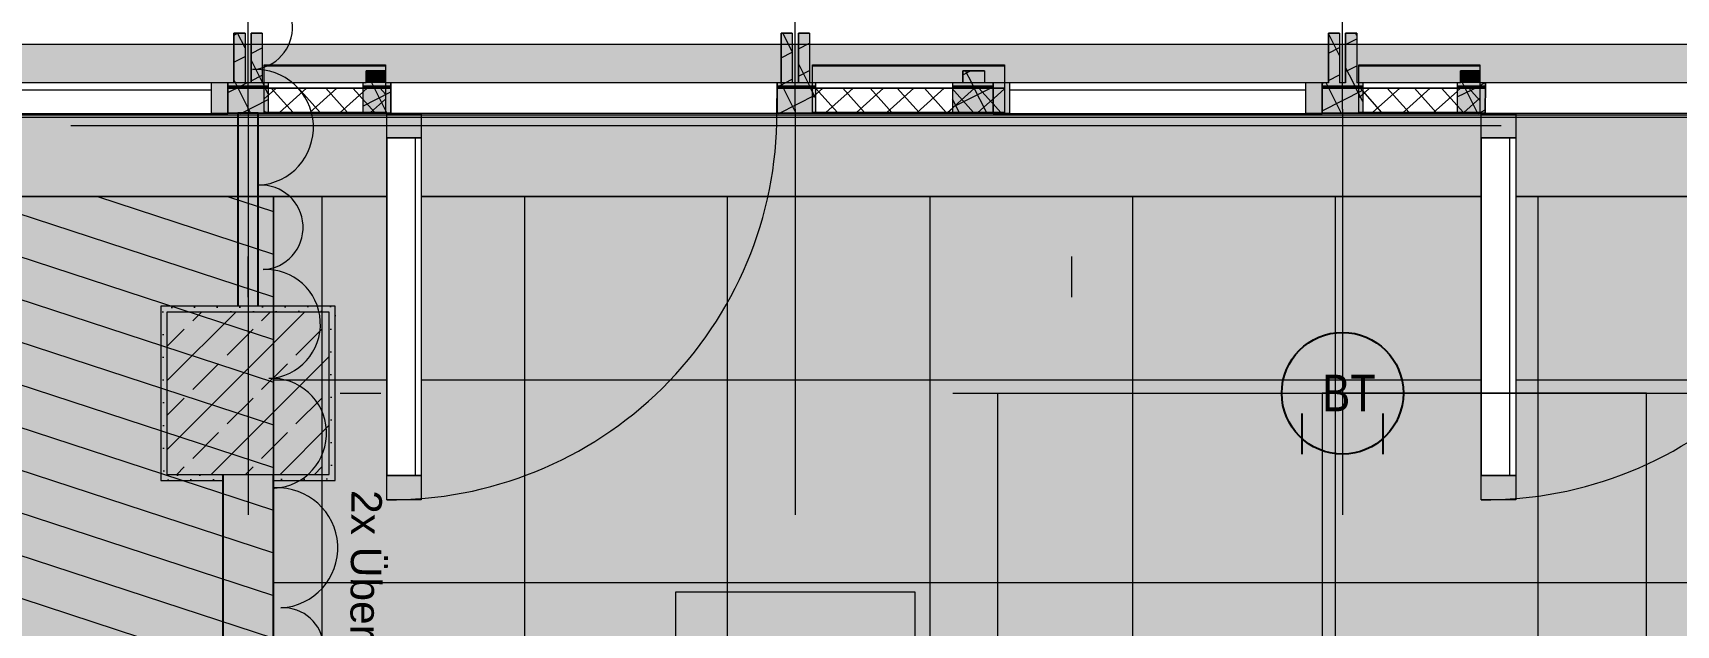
# Model space of a CAD drawing. Header units: metres. Extents: x -22.4 to 53.1, y 133.6 to 157.9.
# Drawn here: x -2.162 to 1.891, y 151.818 to 153.278 of the extents above; entities that cross this region are included whole.
import ezdxf

# ---------------------------------------------------------------- set-up
doc = ezdxf.new("R2010")
doc.units = ezdxf.units.M
doc.header["$MEASUREMENT"] = 0
for name, pattern in [('Achse', [0.0023, 0.0015, -0.0008]), ('Punktlinie', [0.0035, 0, -0.0035]), ('Strichlinie_ eng', [0.0023, 0.0015, -0.0008]), ('Strichpunktlinie', [0.006703, 0.003528, -0.001764, 0, -0.001411]), ('Wipeout_Contour', [1, 0, -1])]:
    doc.linetypes.add(name, pattern=pattern)
for name, color, linetype in [('00  Raster', 7, 'Continuous'), ('00  Raster Ausbau', 7, 'Continuous'), ('10  Fassade', 7, 'Continuous'), ('10  Fassade_Deckschraffur', 7, 'Continuous'), ('10  Fassade_Schnittschraffur', 7, 'Continuous'), ('10  Stützen', 7, 'Continuous'), ('10  Stützen_Schnittschraffur', 7, 'Continuous'), ('10  Wand Massiv_Deckschraffur', 7, 'Continuous'), ('10  Wand Massiv_Fenster', 7, 'Continuous'), ('20  TGA - Revi+BT', 7, 'Continuous'), ('20 Wand Leichtbau MIETERAUSBAU_Fenster', 7, 'Continuous'), ('50  NUF - Raumstempel', 7, 'Continuous'), ('Neubau_00  Indexwolken', 7, 'Continuous'), ('Neubau_20  Boden Aufbauten', 7, 'Continuous'), ('Neubau_20  Boden Aufbauten_Deckschraffur', 7, 'Continuous'), ('Neubau_20  Möbel', 7, 'Continuous'), ('Neubau_20  TGA - Revi+BT', 7, 'Continuous'), ('Neubau_20 Wand Leichtbau MIETERAUSBAU', 7, 'Continuous'), ('Neubau_20 Wand Leichtbau MIETERAUSBAU_Schnittschraffur', 7, 'Continuous')]:
    doc.layers.add(name, color=color, linetype=linetype)
doc.styles.add('ERSTELLTER_STIL_1', font='')
doc.styles.add('ERSTELLTER_STIL_2', font='')
doc.styles.get('ERSTELLTER_STIL_1').set_extended_font_data('Arial')
doc.styles.get('ERSTELLTER_STIL_2').set_extended_font_data('Arial Narrow')
pattern_1 = [(41.86749, (-110.10794, 75.264664), (-0.033370506, 0.037234518), []), (131.86749, (-110.10794, 75.264664), (0.037234518, 0.033370506), [])]
pattern_2 = [(26.86749, (-110.10794, 75.264664), (-0.027115717, 0.053523246), []), (116.86749, (-110.10794, 75.264664), (0.053523246, 0.027115717), [])]

msp = doc.modelspace()

# ---------------------------------------------------------------- hatches: boundary and pattern name
at = {"layer": '10  Stützen_Schnittschraffur', "linetype": 'Continuous', "lineweight": 0, "true_color": 0xffffff}
for points in [[(-1.4166, 152.6049), (-1.8466, 152.6049), (-1.8466, 152.1749), (-1.6941, 152.1749), (-1.6941, 152.1899), (-1.8316, 152.1899), (-1.8316, 152.5899), (-1.4316, 152.5899), (-1.4316, 152.1899), (-1.5691, 152.1899), (-1.5691, 152.1749), (-1.4166, 152.1749)], [(-1.8316, 152.1899), (-1.4316, 152.1899), (-1.4316, 152.5899), (-1.8316, 152.5899)]]:
    msp.add_hatch(color=7, dxfattribs=at).paths.add_polyline_path(points)
at = {"layer": '10  Stützen_Schnittschraffur', "linetype": 'Continuous', "lineweight": 13, "true_color": 0x000100}
h = msp.add_hatch(dxfattribs=at)
h.set_pattern_fill('Gips_0001', color=98, style=0, pattern_type=2)
h.set_pattern_definition([(26.86749, (-110.107942, 75.264664), (-0.0112982155, 0.0223013526), [0, -0.025])])
h.paths.add_polyline_path([(-1.4166, 152.6049), (-1.8466, 152.6049), (-1.8466, 152.1749), (-1.6941, 152.1749), (-1.6941, 152.1899), (-1.8316, 152.1899), (-1.8316, 152.5899), (-1.4316, 152.5899), (-1.4316, 152.1899), (-1.5691, 152.1899), (-1.5691, 152.1749), (-1.4166, 152.1749)])
h = msp.add_hatch(dxfattribs=at)
h.set_pattern_fill('Beton__Stahlbeton_0001', color=98, style=0, pattern_type=2)
h.set_pattern_definition([(225, (-1.83157, 152.58991), (-0.084853, 0.084853), []), (225, (-1.874, 152.63233), (-0.084853, 0.084853), [0.09, -0.03])])
h.paths.add_polyline_path([(-1.8316, 152.1899), (-1.4316, 152.1899), (-1.4316, 152.5899), (-1.8316, 152.5899)])
at = {"layer": 'Neubau_20  Boden Aufbauten_Deckschraffur', "linetype": 'Continuous', "lineweight": 18, "true_color": 0xd5d5ff}
msp.add_hatch(color=254, dxfattribs=at).paths.add_polyline_path([(-9.7566, 152.8749), (-9.7566, 150.225), (-9.8816, 150.225), (-9.8816, 145.6129), (-12.369, 145.613), (-12.369, 145.305), (-1.7416, 145.3049), (-1.7416, 145.7299), (1.0809, 145.7299), (1.0809, 148.1899), (-1.5691, 148.1899), (-1.5691, 152.8751)])
at = {"layer": 'Neubau_20  Boden Aufbauten_Deckschraffur', "linetype": 'Continuous', "lineweight": 0, "true_color": 0xffffff}
h = msp.add_hatch(dxfattribs=at)
h.set_pattern_fill('Holz_Schalung_liegend__1_A0', style=0, pattern_type=2)
h.set_pattern_definition([(341.86749, (-110.10794, 75.26466), (0.03112157, 0.09503393), [])])
h.paths.add_polyline_path([(-9.7566, 152.8749), (-9.7566, 150.225), (-9.8816, 150.225), (-9.8816, 145.6129), (-12.369, 145.613), (-12.369, 145.305), (-1.7416, 145.3049), (-1.7416, 145.7299), (1.0809, 145.7299), (1.0809, 148.1899), (-1.5691, 148.1899), (-1.5691, 152.8751)])
h = msp.add_hatch(color=7, dxfattribs=at)
h.paths.add_polyline_path([(-1.5691, 152.8749), (-1.5691, 148.1899), (3.8309, 148.1899), (3.8309, 145.6049), (-1.6666, 145.6049), (-1.6666, 145.3049), (29.4509, 145.3049), (29.4509, 148.8302), (30.6509, 148.8302), (30.6509, 152.1899), (30.5714, 152.1899), (30.5714, 152.5899), (30.7434, 152.5899), (30.7434, 152.8757), (3.7934, 152.8749)])
h.paths.add_polyline_path([(9.1184, 145.6049), (9.1184, 148.1899), (14.6184, 148.1899), (14.6184, 145.6049), (13.0834, 145.6049), (13.0834, 145.7949), (10.6384, 145.7949), (10.6384, 145.6049)], flags=0)
at = {"layer": 'Neubau_20  Boden Aufbauten_Deckschraffur', "linetype": 'Continuous', "lineweight": 18}
h = msp.add_hatch(dxfattribs=at)
h.set_pattern_fill('Verband__Quadrat__50x50__4D', color=6, style=0, pattern_type=2)
h.set_pattern_definition([(8e-13, (15.05054, 148.9226), (0, 0.5), []), (90, (15.05054, 148.9226), (-0.5, 0), [])])
h.paths.add_polyline_path([(-1.5691, 152.8749), (-1.5691, 148.1899), (3.8309, 148.1899), (3.8309, 145.6049), (-1.6666, 145.6049), (-1.6666, 145.3049), (29.4509, 145.3049), (29.4509, 148.8302), (30.6509, 148.8302), (30.6509, 152.1899), (30.5714, 152.1899), (30.5714, 152.5899), (30.7434, 152.5899), (30.7434, 152.8757), (3.7934, 152.8749)])
h.paths.add_polyline_path([(9.1184, 145.6049), (9.1184, 148.1899), (14.6184, 148.1899), (14.6184, 145.6049), (13.0834, 145.6049), (13.0834, 145.7949), (10.6384, 145.7949), (10.6384, 145.6049)], flags=0)
at = {"layer": 'Neubau_20 Wand Leichtbau MIETERAUSBAU_Schnittschraffur', "linetype": 'Continuous', "lineweight": 18}
msp.add_hatch(color=9, dxfattribs=at).paths.add_polyline_path([(-1.6941, 152.1899), (-1.6941, 148.0649), (-1.5691, 148.0649), (-1.5691, 152.1899)])

# ---------------------------------------------------------------- linework, layer by layer
at = {"layer": '10  Stützen', "color": 7, "linetype": 'Continuous', "lineweight": 13, "ltscale": 1000, "flags": 128}
msp.add_lwpolyline([(-1.5691, 152.1749), (-1.4166, 152.1749), (-1.4166, 152.6049), (-1.8466, 152.6049), (-1.8466, 152.1749), (-1.6941, 152.1749)], dxfattribs=at)
msp.add_lwpolyline([(-1.8316, 152.1899), (-1.4316, 152.1899), (-1.4316, 152.5899), (-1.8316, 152.5899)], close=True, dxfattribs=at)
at = {"layer": 'Neubau_00  Indexwolken', "color": 1, "linetype": 'Continuous', "lineweight": 13, "ltscale": 1000}
for centre, radius in [((-1.5874, 152.5605), 0.1343), ((-1.5732, 152.2913), 0.1353), ((-1.5583, 152.0085), 0.148), ((-1.5452, 151.7603), 0.1005)]:
    msp.add_arc(centre, radius, 273.0242, 93.0242, dxfattribs=at)
at = {"layer": 'Neubau_20  Boden Aufbauten', "color": 7, "linetype": 'Continuous', "lineweight": 13, "ltscale": 1000, "flags": 128}
for points in [[(-9.7566, 152.8749), (-9.7566, 150.225), (-9.8816, 150.225), (-9.8816, 145.6129), (-12.369, 145.613), (-12.369, 145.305), (-1.7416, 145.3049), (-1.7416, 145.7299), (1.0809, 145.7299), (1.0809, 148.1899), (-1.5691, 148.1899), (-1.5691, 152.8751)], [(-1.5691, 152.8749), (-1.5691, 148.1899), (3.8309, 148.1899), (3.8309, 145.6049), (-1.6666, 145.6049), (-1.6666, 145.3049), (29.4509, 145.3049), (29.4509, 148.8302), (30.6509, 148.8302), (30.6509, 152.1899), (30.5714, 152.1899), (30.5714, 152.5899), (30.7434, 152.5899), (30.7434, 152.8757), (3.7934, 152.8749)]]:
    msp.add_lwpolyline(points, close=True, dxfattribs=at)
at = {"layer": 'Neubau_20  Möbel', "color": 9, "linetype": 'Continuous', "lineweight": 18, "ltscale": 1000, "flags": 128}
for points in [[(1.0184, 152.3899), (1.0184, 150.7899), (0.2184, 150.7899), (0.2184, 152.3899)], [(0.0134, 151.8999), (0.0134, 151.2799), (-0.5766, 151.2799), (-0.5766, 151.8999)]]:
    msp.add_lwpolyline(points, close=True, dxfattribs=at)
at = {"layer": 'Neubau_20  TGA - Revi+BT', "color": 1, "linetype": 'Continuous', "lineweight": 25, "ltscale": 1000}
for p, q in [((0.9684, 152.2399), (0.9684, 152.3399)), ((1.1684, 152.2399), (1.1684, 152.3399))]:
    msp.add_line(p, q, dxfattribs=at)
msp.add_circle((1.0684, 152.3899), 0.15, dxfattribs=at)
at = {"layer": 'Neubau_20 Wand Leichtbau MIETERAUSBAU', "color": 7, "linetype": 'Continuous', "lineweight": 25, "ltscale": 1000, "flags": 128}
for points in [[(-1.6941, 152.1899), (-1.6941, 148.0649)], [(-1.5691, 148.0649), (-1.5691, 152.1899)]]:
    msp.add_lwpolyline(points, dxfattribs=at)

# ---------------------------------------------------------------- texts
at = {"layer": '20  TGA - Revi+BT', "color": 1, "linetype": 'Continuous', "lineweight": 25, "insert": (1.1503, 152.3904), "char_height": 0.09, "attachment_point": 6, "rotation": 359.9998, "style": 'ERSTELLTER_STIL_2'}
msp.add_mtext('\\A1;{\\pqr;\\fArial Narrow|b0|i0|c0|p38;BT }', dxfattribs=at)
at = {"layer": '20 Wand Leichtbau MIETERAUSBAU_Fenster', "color": 7, "linetype": 'Continuous', "lineweight": 18, "insert": (-1.3627, 150.2648), "char_height": 0.075, "attachment_point": 6, "rotation": 269.4858, "style": 'ERSTELLTER_STIL_1'}
msp.add_mtext('\\A1;{\\pqr;\\fArial|b0|i0|c0|p38;2x Überströmdurchlass LDO-T 0,50/0,30}', dxfattribs=at)

# ---------------------------------------------------------------- wipeouts: each hides what was drawn before it
at = {"color": 254, "linetype": 'Wipeout_Contour', "lineweight": 0, "ltscale": 620.542959}
msp.add_wipeout([(-8.8716, 153.1481), (33.1556, 153.1481), (33.1556, 153.3299), (-8.8716, 153.3299)], dxfattribs=at).dxf.layer = '10  Fassade_Deckschraffur'

# ---------------------------------------------------------------- next in the draw order: hatches: boundary and pattern name
at = {"layer": '10  Fassade', "linetype": 'Continuous', "lineweight": 0, "true_color": 0xffffff}
for points in [[(-1.5916, 153.1999), (-1.5916, 153.1969), (-1.2926, 153.1969), (-1.2926, 153.1999)], [(-0.2391, 153.1999), (-0.2391, 153.1969), (0.2344, 153.1969), (0.2344, 153.1999)], [(1.1084, 153.1999), (1.1084, 153.1969), (1.4074, 153.1969), (1.4074, 153.1999)]]:
    msp.add_hatch(color=7, dxfattribs=at).paths.add_polyline_path(points)

# ---------------------------------------------------------------- next in the draw order: linework, layer by layer
at = {"layer": '10  Fassade', "color": 7, "linetype": 'Continuous', "lineweight": 13, "ltscale": 1000}
for p, q in [((-1.6391, 153.2774), (-1.6666, 153.2774)), ((-1.5966, 153.2774), (-1.6241, 153.2774)), ((-0.2891, 153.2774), (-0.3166, 153.2774)), ((-0.2466, 153.2774), (-0.2741, 153.2774)), ((1.0609, 153.2774), (1.0334, 153.2774)), ((1.1034, 153.2774), (1.0759, 153.2774)), ((-1.2926, 153.1849), (-1.3406, 153.1849)), ((0.1854, 153.1849), (0.1314, 153.1849)), ((1.4074, 153.1849), (1.3594, 153.1849))]:
    msp.add_line(p, q, dxfattribs=at)
at = {"layer": '10  Fassade', "color": 7, "linetype": 'Strichlinie_ eng', "lineweight": 18, "ltscale": 1000, "flags": 128}
for points in [[(-1.6666, 153.2774), (-1.6391, 153.2774)], [(-1.6241, 153.2774), (-1.5966, 153.2774)], [(-0.3166, 153.2774), (-0.2891, 153.2774)], [(-0.2741, 153.2774), (-0.2466, 153.2774)], [(1.0334, 153.2774), (1.0609, 153.2774)], [(1.0759, 153.2774), (1.1034, 153.2774)], [(-1.3406, 153.1849), (-1.2926, 153.1849)], [(0.1314, 153.1849), (0.1854, 153.1849)], [(1.3594, 153.1849), (1.4074, 153.1849)]]:
    msp.add_lwpolyline(points, dxfattribs=at)
at = {"layer": '10  Fassade', "color": 7, "linetype": 'Continuous', "lineweight": 18, "ltscale": 1000, "flags": 128}
for points in [[(-1.5916, 153.1999), (-1.2926, 153.1999), (-1.2926, 153.1969), (-1.5916, 153.1969)], [(-0.2391, 153.1999), (0.2344, 153.1999), (0.2344, 153.1969), (-0.2391, 153.1969)], [(1.1084, 153.1999), (1.4074, 153.1999), (1.4074, 153.1969), (1.1084, 153.1969)]]:
    msp.add_lwpolyline(points, close=True, dxfattribs=at)
at = {"layer": '10  Wand Massiv_Fenster', "color": 7, "linetype": 'Continuous', "lineweight": 13, "ltscale": 1000}
msp.add_line((33.1556, 153.2499), (-8.8716, 153.2499), dxfattribs=at)
at = {"layer": 'Neubau_00  Indexwolken', "color": 1, "linetype": 'Continuous', "lineweight": 13, "ltscale": 1000}
msp.add_arc((-1.6261, 153.292), 0.1041, 273.0242, 93.0242, dxfattribs=at)

# ---------------------------------------------------------------- next in the draw order: wipeouts: each hides what was drawn before it
at = {"color": 254, "linetype": 'Wipeout_Contour', "lineweight": 0, "ltscale": 620.177937}
msp.add_wipeout([(-8.8716, 153.1481), (-8.8716, 153.1451), (33.1556, 153.1451), (33.1556, 153.1481)], dxfattribs=at).dxf.layer = '10  Fassade_Deckschraffur'
at = {"color": 254, "linetype": 'Wipeout_Contour', "lineweight": 0, "ltscale": 619.490873}
msp.add_wipeout([(-8.8716, 153.0705), (-8.8716, 152.875), (33.1556, 152.875), (33.1556, 153.0705)], dxfattribs=at).dxf.layer = '10  Fassade_Deckschraffur'

# ---------------------------------------------------------------- next in the draw order: linework, layer by layer
at = {"layer": '10  Fassade', "color": 7, "linetype": 'Strichpunktlinie', "lineweight": 13, "ltscale": 1000}
msp.add_line((-8.8716, 153.0499), (33.1556, 153.0499), dxfattribs=at)
at = {"layer": '10  Fassade', "color": 7, "linetype": 'Continuous', "lineweight": 18, "ltscale": 1000, "flags": 128}
msp.add_lwpolyline([(-8.8716, 152.875), (33.1556, 152.875)], dxfattribs=at)
at = {"layer": '10  Wand Massiv_Fenster', "color": 7, "linetype": 'Continuous', "lineweight": 13, "ltscale": 1000}
msp.add_line((33.1556, 152.8749), (-8.8716, 152.8749), dxfattribs=at)
at = {"layer": 'Neubau_00  Indexwolken', "color": 1, "linetype": 'Continuous', "lineweight": 13, "ltscale": 1000}
msp.add_arc((-1.6, 152.7988), 0.1043, 273.0242, 93.0242, dxfattribs=at)

# ---------------------------------------------------------------- next in the draw order: wipeouts: each hides what was drawn before it
at = {"color": 254, "linetype": 'Wipeout_Contour', "lineweight": 0, "ltscale": 620.03891}
msp.add_wipeout([(-8.8716, 153.1419), (-8.8716, 153.0809), (33.1556, 153.0809), (33.1556, 153.1419)], dxfattribs=at).dxf.layer = '10  Fassade_Deckschraffur'

# ---------------------------------------------------------------- next in the draw order: hatches: boundary and pattern name
at = {"layer": '10  Fassade_Schnittschraffur', "linetype": 'Continuous', "lineweight": 0, "true_color": 0xffffff}
msp.add_hatch(color=7, dxfattribs=at).paths.add_polyline_path([(0.1854, 153.1849), (0.1314, 153.1849), (0.1314, 153.1549), (0.1854, 153.1549)])
at = {"layer": '10  Fassade_Schnittschraffur', "linetype": 'Continuous', "lineweight": 13, "true_color": 0x000100}
h = msp.add_hatch(dxfattribs=at)
h.set_pattern_fill('Dämmung__hart_1_0001', color=98, style=0, pattern_type=2)
h.set_pattern_definition(pattern_2)
h.paths.add_polyline_path([(0.1854, 153.1849), (0.1314, 153.1849), (0.1314, 153.1549), (0.1854, 153.1549)])

# ---------------------------------------------------------------- next in the draw order: linework, layer by layer
at = {"layer": '10  Fassade', "color": 7, "linetype": 'Continuous', "lineweight": 13, "ltscale": 1000}
for p, q in [((-1.6391, 153.2774), (-1.6391, 153.1549)), ((-1.6241, 153.2774), (-1.6241, 153.1549)), ((-0.2891, 153.2774), (-0.2891, 153.1549)), ((-0.2741, 153.2774), (-0.2741, 153.1549)), ((1.0609, 153.2774), (1.0609, 153.1549)), ((1.0759, 153.2774), (1.0759, 153.1549)), ((-1.6241, 153.1549), (-1.6391, 153.1549)), ((0.1314, 153.1849), (0.1314, 153.1549)), ((0.1854, 153.1849), (0.1854, 153.1549)), ((1.0759, 153.1549), (1.0609, 153.1549))]:
    msp.add_line(p, q, dxfattribs=at)
at = {"layer": '10  Fassade', "color": 7, "linetype": 'Strichlinie_ eng', "lineweight": 18, "ltscale": 1000, "flags": 128}
for points in [[(-1.6666, 153.1549), (-1.6666, 153.2774)], [(-1.6391, 153.2774), (-1.6391, 153.1549)], [(-1.6241, 153.1549), (-1.6241, 153.2774)], [(-1.5966, 153.2774), (-1.5966, 153.1549)], [(-0.3166, 153.1549), (-0.3166, 153.2774)], [(-0.2891, 153.2774), (-0.2891, 153.1549)], [(-0.2741, 153.1549), (-0.2741, 153.2774)], [(-0.2466, 153.2774), (-0.2466, 153.1549)], [(1.0334, 153.1549), (1.0334, 153.2774)], [(1.0609, 153.2774), (1.0609, 153.1549)], [(1.0759, 153.1549), (1.0759, 153.2774)], [(1.1034, 153.2774), (1.1034, 153.1549)], [(33.1556, 153.1549), (32.5564, 153.1549), (32.1184, 153.1549), (31.0859, 153.1549), (30.7684, 153.1549), (29.8564, 153.1549), (29.4184, 153.1549), (28.3859, 153.1549), (28.0684, 153.1549), (27.1564, 153.1549), (26.7184, 153.1549), (25.6859, 153.1549), (25.3684, 153.1549), (24.4564, 153.1549), (24.0184, 153.1549), (22.9859, 153.1549), (22.6684, 153.1549), (21.7564, 153.1549), (21.3184, 153.1549), (20.2859, 153.1549), (19.9684, 153.1549), (19.0564, 153.1549), (18.6184, 153.1549), (17.5859, 153.1549), (17.2684, 153.1549), (16.3564, 153.1549), (15.9184, 153.1549), (14.8859, 153.1549), (14.5684, 153.1549), (13.6564, 153.1549), (13.2184, 153.1549), (12.1859, 153.1549), (11.8684, 153.1549), (10.9564, 153.1549), (10.5184, 153.1549), (9.4859, 153.1549), (9.1684, 153.1549), (8.2564, 153.1549), (7.8184, 153.1549), (6.7859, 153.1549), (6.4684, 153.1549), (5.5564, 153.1549), (5.1184, 153.1549), (4.0859, 153.1549), (3.7684, 153.1549), (2.8564, 153.1549), (2.4184, 153.1549), (1.3859, 153.1549), (1.0684, 153.1549), (0.1564, 153.1549), (-0.2816, 153.1549), (-1.3141, 153.1549), (-1.6316, 153.1549), (-2.5436, 153.1549), (-2.9816, 153.1549), (-4.0141, 153.1549), (-4.3316, 153.1549), (-5.2436, 153.1549), (-5.6816, 153.1549), (-6.7141, 153.1549), (-7.0316, 153.1549), (-7.9436, 153.1549), (-8.8716, 153.1549)], [(-1.3406, 153.1549), (-1.3406, 153.1849)], [(-1.2926, 153.1849), (-1.2926, 153.1549)], [(0.1314, 153.1549), (0.1314, 153.1849)], [(0.1854, 153.1849), (0.1854, 153.1549)], [(1.3594, 153.1549), (1.3594, 153.1849)], [(1.4074, 153.1849), (1.4074, 153.1549)]]:
    msp.add_lwpolyline(points, dxfattribs=at)
at = {"layer": '10  Fassade', "color": 7, "linetype": 'Continuous', "lineweight": 18, "ltscale": 1000, "flags": 128}
for points in [[(-8.8716, 153.1481), (33.1556, 153.1481)], [(-8.8716, 153.1451), (33.1556, 153.1451)], [(-8.8716, 153.1419), (33.1556, 153.1419)]]:
    msp.add_lwpolyline(points, dxfattribs=at)
at = {"layer": '10  Fassade', "color": 7, "linetype": 'Continuous', "lineweight": 13, "ltscale": 1000, "flags": 128}
msp.add_lwpolyline([(-0.2741, 153.1549), (-0.2816, 153.1549), (-0.2891, 153.1549)], dxfattribs=at)

# ---------------------------------------------------------------- next in the draw order: wipeouts: each hides what was drawn before it
at = {"color": 254, "linetype": 'Wipeout_Contour', "lineweight": 0, "ltscale": 619.908534}
msp.add_wipeout([(-8.8716, 153.0759), (33.1556, 153.0759), (33.1556, 153.0809), (-8.8716, 153.0809)], dxfattribs=at).dxf.layer = '10  Fassade_Deckschraffur'

# ---------------------------------------------------------------- next in the draw order: wipeouts: each hides what was drawn before it
at = {"color": 254, "linetype": 'Wipeout_Contour', "lineweight": 0, "ltscale": 619.88798}
msp.add_wipeout([(-8.8716, 153.0759), (-8.8716, 153.0705), (33.1556, 153.0705), (33.1556, 153.0759)], dxfattribs=at).dxf.layer = '10  Fassade_Deckschraffur'

# ---------------------------------------------------------------- next in the draw order: hatches: boundary and pattern name
at = {"layer": '10  Wand Massiv_Deckschraffur', "linetype": 'Continuous', "lineweight": 0, "true_color": 0xffffff}
msp.add_hatch(color=7, dxfattribs=at).paths.add_polyline_path([(-8.8716, 152.8749), (33.1556, 152.8749), (33.1556, 153.2499), (-8.8716, 153.2499)])
at = {"layer": 'Neubau_20 Wand Leichtbau MIETERAUSBAU_Schnittschraffur', "linetype": 'Continuous', "lineweight": 18}
msp.add_hatch(color=9, dxfattribs=at).paths.add_polyline_path([(-1.6566, 153.0809), (-1.6566, 152.6049), (-1.6066, 152.6049), (-1.6066, 153.0809)])

# ---------------------------------------------------------------- next in the draw order: linework, layer by layer
at = {"layer": '00  Raster', "color": 7, "linetype": 'Strichpunktlinie', "lineweight": 13, "ltscale": 1000}
msp.add_line((-1.6316, 133.7291), (-1.6316, 155.8899), dxfattribs=at)
at = {"layer": '00  Raster Ausbau', "color": 251, "linetype": 'Achse', "lineweight": 18, "ltscale": 1000, "true_color": 0x5f5f5f}
for p, q in [((-1.6316, 153.0899), (-1.6316, 154.0899)), ((1.0684, 153.0899), (1.0684, 154.0899)), ((-1.6316, 153.0899), (-1.6316, 152.0899)), ((1.0684, 153.0899), (1.0684, 152.0899))]:
    msp.add_line(p, q, dxfattribs=at)
at = {"layer": '00  Raster Ausbau', "color": 9, "linetype": 'Achse', "lineweight": 18, "ltscale": 1000}
for q in [(-0.2816, 154.0899), (-0.2816, 152.0899)]:
    msp.add_line((-0.2816, 153.0899), q, dxfattribs=at)
at = {"layer": '10  Fassade', "color": 7, "linetype": 'Continuous', "lineweight": 18, "ltscale": 1000, "flags": 128}
for points in [[(-8.8716, 153.0809), (33.1556, 153.0809)], [(-8.8716, 153.0759), (33.1556, 153.0759)], [(-8.8716, 153.0705), (33.1556, 153.0705)]]:
    msp.add_lwpolyline(points, dxfattribs=at)
at = {"layer": '10  Fassade', "color": 7, "linetype": 'Strichlinie_ eng', "lineweight": 18, "ltscale": 1000, "flags": 128}
msp.add_lwpolyline([(33.1556, 153.0799), (32.5564, 153.0799), (32.1184, 153.0799), (31.0859, 153.0799), (30.7684, 153.0799), (29.8564, 153.0799), (29.4184, 153.0799), (28.3859, 153.0799), (28.0684, 153.0799), (27.1564, 153.0799), (26.7184, 153.0799), (25.6859, 153.0799), (25.3684, 153.0799), (24.4564, 153.0799), (24.0184, 153.0799), (22.9859, 153.0799), (22.6684, 153.0799), (21.7564, 153.0799), (21.3184, 153.0799), (20.2859, 153.0799), (19.9684, 153.0799), (19.0564, 153.0799), (18.6184, 153.0799), (17.5859, 153.0799), (17.2684, 153.0799), (16.3564, 153.0799), (15.9184, 153.0799), (14.8859, 153.0799), (14.5684, 153.0799), (13.6564, 153.0799), (13.2184, 153.0799), (12.1859, 153.0799), (11.8684, 153.0799), (10.9564, 153.0799), (10.5184, 153.0799), (9.4859, 153.0799), (9.1684, 153.0799), (8.2564, 153.0799), (7.8184, 153.0799), (6.7859, 153.0799), (6.4684, 153.0799), (5.5564, 153.0799), (5.1184, 153.0799), (4.0859, 153.0799), (3.7684, 153.0799), (2.8564, 153.0799), (2.4184, 153.0799), (1.3859, 153.0799), (1.0684, 153.0799), (0.1564, 153.0799), (-0.2816, 153.0799), (-1.3141, 153.0799), (-1.6316, 153.0799), (-2.5436, 153.0799), (-2.9816, 153.0799), (-4.0141, 153.0799), (-4.3316, 153.0799), (-5.2436, 153.0799), (-5.6816, 153.0799), (-6.7141, 153.0799), (-7.0316, 153.0799), (-7.9436, 153.0799), (-8.8716, 153.0799)], dxfattribs=at)
at = {"layer": 'Neubau_20 Wand Leichtbau MIETERAUSBAU', "color": 7, "linetype": 'Continuous', "lineweight": 13, "ltscale": 1000, "flags": 128}
msp.add_lwpolyline([(-1.6066, 153.0809), (-1.6566, 153.0809)], dxfattribs=at)
at = {"layer": 'Neubau_20 Wand Leichtbau MIETERAUSBAU', "color": 7, "linetype": 'Continuous', "lineweight": 25, "ltscale": 1000, "flags": 128}
for points in [[(-1.6566, 153.0809), (-1.6566, 152.6049)], [(-1.6066, 152.6049), (-1.6066, 153.0809)]]:
    msp.add_lwpolyline(points, dxfattribs=at)

# ---------------------------------------------------------------- next in the draw order: wipeouts: each hides what was drawn before it
at = {"color": 254, "linetype": 'Wipeout_Contour', "lineweight": 0, "ltscale": 612.532048}
msp.add_wipeout([(-2.4936, 153.1549), (-2.4936, 153.0799), (-1.6816, 153.0799), (-1.6816, 153.1549)], dxfattribs=at).dxf.layer = '10  Fassade_Deckschraffur'
at = {"color": 254, "linetype": 'Wipeout_Contour', "lineweight": 0, "ltscale": 612.501129}
msp.add_wipeout([(-1.5816, 153.1549), (-1.5816, 153.0799), (-1.3486, 153.0799), (-1.3486, 153.1549)], dxfattribs=at).dxf.layer = '10  Fassade_Deckschraffur'
at = {"color": 254, "linetype": 'Wipeout_Contour', "lineweight": 0, "ltscale": 612.484321}
msp.add_wipeout([(-1.2796, 153.1549), (-1.2796, 153.0799), (-0.3266, 153.0799), (-0.3266, 153.1549)], dxfattribs=at).dxf.layer = '10  Fassade_Deckschraffur'
at = {"color": 254, "linetype": 'Wipeout_Contour', "lineweight": 0, "ltscale": 612.473322}
msp.add_wipeout([(-0.2316, 153.1549), (-0.2316, 153.0799), (0.1064, 153.0799), (0.1064, 153.1549)], dxfattribs=at).dxf.layer = '10  Fassade_Deckschraffur'
at = {"color": 254, "linetype": 'Wipeout_Contour', "lineweight": 0, "ltscale": 612.479926}
msp.add_wipeout([(0.2064, 153.1549), (0.2064, 153.0799), (1.0184, 153.0799), (1.0184, 153.1549)], dxfattribs=at).dxf.layer = '10  Fassade_Deckschraffur'
at = {"color": 254, "linetype": 'Wipeout_Contour', "lineweight": 0, "ltscale": 612.492977}
msp.add_wipeout([(1.1184, 153.1549), (1.1184, 153.0799), (1.3514, 153.0799), (1.3514, 153.1549)], dxfattribs=at).dxf.layer = '10  Fassade_Deckschraffur'
at = {"color": 254, "linetype": 'Wipeout_Contour', "lineweight": 0, "ltscale": 612.522778}
msp.add_wipeout([(1.4204, 153.1549), (1.4204, 153.0799), (2.3734, 153.0799), (2.3734, 153.1549)], dxfattribs=at).dxf.layer = '10  Fassade_Deckschraffur'
at = {"color": 254, "linetype": 'Wipeout_Contour', "lineweight": 0, "ltscale": 610.438156}
msp.add_wipeout([(-1.2044, 153.0199), (-1.2894, 153.0199), (-1.2894, 152.1873), (-1.2044, 152.1873)], dxfattribs=at).dxf.layer = '10  Fassade_Schnittschraffur'
at = {"color": 254, "linetype": 'Wipeout_Contour', "lineweight": 0, "ltscale": 610.445348}
msp.add_wipeout([(1.4956, 153.0199), (1.4106, 153.0199), (1.4106, 152.1873), (1.4956, 152.1873)], dxfattribs=at).dxf.layer = '10  Fassade_Schnittschraffur'

# ---------------------------------------------------------------- next in the draw order: hatches: boundary and pattern name
at = {"layer": '10  Fassade', "linetype": 'Continuous', "lineweight": 13, "true_color": 0x000100}
h = msp.add_hatch(dxfattribs=at)
h.set_pattern_fill('Dämmung__hart_2_0001', color=98, style=0, pattern_type=2)
h.set_pattern_definition(pattern_1)
h.paths.add_polyline_path([(-1.5916, 153.1419), (-1.5916, 153.0819), (-1.2926, 153.0819), (-1.2926, 153.1419)])
h = msp.add_hatch(dxfattribs=at)
h.set_pattern_fill('Dämmung__hart_2_0001', color=98, style=0, pattern_type=2)
h.set_pattern_definition(pattern_1)
h.paths.add_polyline_path([(-0.2391, 153.1419), (-0.2391, 153.0819), (0.2344, 153.0819), (0.2344, 153.1419)])
h = msp.add_hatch(dxfattribs=at)
h.set_pattern_fill('Dämmung__hart_2_0001', color=98, style=0, pattern_type=2)
h.set_pattern_definition(pattern_1)
h.paths.add_polyline_path([(1.1084, 153.1419), (1.1084, 153.0819), (1.4074, 153.0819), (1.4074, 153.1419)])
at = {"layer": '10  Fassade', "linetype": 'Continuous', "lineweight": 0, "true_color": 0xffffff}
for points in [[(-1.5916, 153.0819), (-1.5916, 153.0799), (-1.2926, 153.0799), (-1.2926, 153.0819)], [(-0.2391, 153.0819), (-0.2391, 153.0799), (0.2344, 153.0799), (0.2344, 153.0819)], [(1.1084, 153.0819), (1.1084, 153.0799), (1.4074, 153.0799), (1.4074, 153.0819)]]:
    msp.add_hatch(color=7, dxfattribs=at).paths.add_polyline_path(points)
at = {"layer": '10  Fassade_Schnittschraffur', "linetype": 'Continuous', "lineweight": 0, "true_color": 0xffffff}
for points in [[(-1.6666, 153.2774), (-1.6666, 153.1549), (-1.6391, 153.1549), (-1.6391, 153.2774)], [(-1.5966, 153.2774), (-1.6241, 153.2774), (-1.6241, 153.1549), (-1.5966, 153.1549)], [(-0.3166, 153.2774), (-0.3166, 153.1549), (-0.2891, 153.1549), (-0.2891, 153.2774)], [(-0.2466, 153.1549), (-0.2466, 153.2774), (-0.2741, 153.2774), (-0.2741, 153.1549)], [(1.0334, 153.2774), (1.0334, 153.1549), (1.0609, 153.1549), (1.0609, 153.2774)], [(1.1034, 153.2774), (1.0759, 153.2774), (1.0759, 153.1549), (1.1034, 153.1549)], [(-1.6818, 153.1549), (-1.6818, 153.0799), (-1.6816, 153.1549)], [(-1.5816, 153.1549), (-1.5966, 153.1549), (-1.6241, 153.1549), (-1.6391, 153.1549), (-1.6666, 153.1549), (-1.6816, 153.1549), (-1.6816, 153.0799), (-1.5816, 153.0799)], [(-1.2796, 153.1549), (-1.2926, 153.1549), (-1.3406, 153.1549), (-1.3486, 153.1549), (-1.3486, 153.0799), (-1.2796, 153.0799)], [(-1.2926, 153.1549), (-1.2926, 153.1849), (-1.3406, 153.1849), (-1.3406, 153.1549)], [(-1.2796, 153.1549), (-1.2796, 153.0799), (-1.2794, 153.1549)], [(-0.3268, 153.1549), (-0.3268, 153.0799), (-0.3266, 153.1549)], [(-0.2741, 153.1549), (-0.2816, 153.1549), (-0.2891, 153.1549), (-0.3166, 153.1549), (-0.3266, 153.1549), (-0.3266, 153.0799), (-0.2316, 153.0799), (-0.2316, 153.1549)], [(0.2064, 153.1549), (0.1854, 153.1549), (0.1314, 153.1549), (0.1064, 153.1549), (0.1064, 153.0799), (0.2064, 153.0799)], [(0.2064, 153.1549), (0.2064, 153.0799), (0.2066, 153.1549)], [(1.0182, 153.1549), (1.0182, 153.0799), (1.0184, 153.1549)], [(1.1184, 153.1549), (1.1034, 153.1549), (1.0759, 153.1549), (1.0609, 153.1549), (1.0334, 153.1549), (1.0184, 153.1549), (1.0184, 153.0799), (1.1184, 153.0799)], [(1.4204, 153.1549), (1.4074, 153.1549), (1.3594, 153.1549), (1.3514, 153.1549), (1.3514, 153.0799), (1.4204, 153.0799)], [(1.4074, 153.1549), (1.4074, 153.1849), (1.3594, 153.1849), (1.3594, 153.1549)], [(1.4204, 153.1549), (1.4204, 153.0799), (1.4206, 153.1549)], [(-1.2044, 153.0799), (-1.2894, 153.0799), (-1.2894, 153.0199), (-1.2044, 153.0199)], [(1.4956, 153.0799), (1.4106, 153.0799), (1.4106, 153.0199), (1.4956, 153.0199)], [(-1.2044, 152.1873), (-1.2894, 152.1873), (-1.2894, 152.1273), (-1.2044, 152.1273)], [(1.4956, 152.1873), (1.4106, 152.1873), (1.4106, 152.1273), (1.4956, 152.1273)]]:
    msp.add_hatch(color=7, dxfattribs=at).paths.add_polyline_path(points)
at = {"layer": '10  Fassade_Schnittschraffur', "linetype": 'Continuous', "lineweight": 13, "true_color": 0x000100}
h = msp.add_hatch(dxfattribs=at)
h.set_pattern_fill('Dämmung__hart_1_0001', color=98, style=0, pattern_type=2)
h.set_pattern_definition(pattern_2)
h.paths.add_polyline_path([(-1.6666, 153.2774), (-1.6666, 153.1549), (-1.6391, 153.1549), (-1.6391, 153.2774)])
h = msp.add_hatch(dxfattribs=at)
h.set_pattern_fill('Dämmung__hart_1_0001', color=98, style=0, pattern_type=2)
h.set_pattern_definition(pattern_2)
h.paths.add_polyline_path([(-1.5966, 153.2774), (-1.6241, 153.2774), (-1.6241, 153.1549), (-1.5966, 153.1549)])
h = msp.add_hatch(dxfattribs=at)
h.set_pattern_fill('Dämmung__hart_1_0001', color=98, style=0, pattern_type=2)
h.set_pattern_definition(pattern_2)
h.paths.add_polyline_path([(-0.3166, 153.2774), (-0.3166, 153.1549), (-0.2891, 153.1549), (-0.2891, 153.2774)])
h = msp.add_hatch(dxfattribs=at)
h.set_pattern_fill('Dämmung__hart_1_0001', color=98, style=0, pattern_type=2)
h.set_pattern_definition(pattern_2)
h.paths.add_polyline_path([(-0.2466, 153.1549), (-0.2466, 153.2774), (-0.2741, 153.2774), (-0.2741, 153.1549)])
h = msp.add_hatch(dxfattribs=at)
h.set_pattern_fill('Dämmung__hart_1_0001', color=98, style=0, pattern_type=2)
h.set_pattern_definition(pattern_2)
h.paths.add_polyline_path([(1.0334, 153.2774), (1.0334, 153.1549), (1.0609, 153.1549), (1.0609, 153.2774)])
h = msp.add_hatch(dxfattribs=at)
h.set_pattern_fill('Dämmung__hart_1_0001', color=98, style=0, pattern_type=2)
h.set_pattern_definition(pattern_2)
h.paths.add_polyline_path([(1.1034, 153.2774), (1.0759, 153.2774), (1.0759, 153.1549), (1.1034, 153.1549)])
h = msp.add_hatch(dxfattribs=at)
h.set_pattern_fill('Dämmung__hart_1_0001', color=98, style=0, pattern_type=2)
h.set_pattern_definition(pattern_2)
h.paths.add_polyline_path([(-1.5816, 153.1549), (-1.5966, 153.1549), (-1.6241, 153.1549), (-1.6391, 153.1549), (-1.6666, 153.1549), (-1.6816, 153.1549), (-1.6816, 153.0799), (-1.5816, 153.0799)])
h = msp.add_hatch(dxfattribs=at)
h.set_pattern_fill('Dämmung__hart_1_0001', color=98, style=0, pattern_type=2)
h.set_pattern_definition(pattern_2)
h.paths.add_polyline_path([(-1.2796, 153.1549), (-1.2926, 153.1549), (-1.3406, 153.1549), (-1.3486, 153.1549), (-1.3486, 153.0799), (-1.2796, 153.0799)])
h = msp.add_hatch(dxfattribs=at)
h.set_pattern_fill('Dämmung__hart_1_0001', color=98, style=0, pattern_type=2)
h.set_pattern_definition(pattern_2)
h.paths.add_polyline_path([(-1.2926, 153.1549), (-1.2926, 153.1849), (-1.3406, 153.1849), (-1.3406, 153.1549)])
h = msp.add_hatch(dxfattribs=at)
h.set_pattern_fill('Dämmung__hart_1_0001', color=98, style=0, pattern_type=2)
h.set_pattern_definition(pattern_2)
h.paths.add_polyline_path([(-0.2741, 153.1549), (-0.2816, 153.1549), (-0.2891, 153.1549), (-0.3166, 153.1549), (-0.3266, 153.1549), (-0.3266, 153.0799), (-0.2316, 153.0799), (-0.2316, 153.1549)])
h = msp.add_hatch(dxfattribs=at)
h.set_pattern_fill('Dämmung__hart_1_0001', color=98, style=0, pattern_type=2)
h.set_pattern_definition(pattern_2)
h.paths.add_polyline_path([(0.2064, 153.1549), (0.1854, 153.1549), (0.1314, 153.1549), (0.1064, 153.1549), (0.1064, 153.0799), (0.2064, 153.0799)])
h = msp.add_hatch(dxfattribs=at)
h.set_pattern_fill('Dämmung__hart_1_0001', color=98, style=0, pattern_type=2)
h.set_pattern_definition(pattern_2)
h.paths.add_polyline_path([(1.1184, 153.1549), (1.1034, 153.1549), (1.0759, 153.1549), (1.0609, 153.1549), (1.0334, 153.1549), (1.0184, 153.1549), (1.0184, 153.0799), (1.1184, 153.0799)])
h = msp.add_hatch(dxfattribs=at)
h.set_pattern_fill('Dämmung__hart_1_0001', color=98, style=0, pattern_type=2)
h.set_pattern_definition(pattern_2)
h.paths.add_polyline_path([(1.4204, 153.1549), (1.4074, 153.1549), (1.3594, 153.1549), (1.3514, 153.1549), (1.3514, 153.0799), (1.4204, 153.0799)])
h = msp.add_hatch(dxfattribs=at)
h.set_pattern_fill('Dämmung__hart_1_0001', color=98, style=0, pattern_type=2)
h.set_pattern_definition(pattern_2)
h.paths.add_polyline_path([(1.4074, 153.1549), (1.4074, 153.1849), (1.3594, 153.1849), (1.3594, 153.1549)])

# ---------------------------------------------------------------- next in the draw order: linework, layer by layer
at = {"layer": '00  Raster', "color": 7, "linetype": 'Strichpunktlinie', "lineweight": 13, "ltscale": 1000}
msp.add_line((-20.302, 152.3899), (33.1556, 152.3899), dxfattribs=at)
at = {"layer": '10  Fassade', "color": 7, "linetype": 'Continuous', "lineweight": 13, "ltscale": 1000}
for p, q in [((-1.6666, 153.2774), (-1.6666, 153.1549)), ((-1.5966, 153.2774), (-1.5966, 153.1549)), ((-0.3166, 153.2774), (-0.3166, 153.1549)), ((-0.2466, 153.2774), (-0.2466, 153.1549)), ((1.0334, 153.2774), (1.0334, 153.1549)), ((1.1034, 153.2774), (1.1034, 153.1549)), ((-1.6666, 153.1549), (-1.6816, 153.1549)), ((-1.6816, 153.1549), (-1.6816, 153.0799)), ((-1.5816, 153.1549), (-1.5966, 153.1549)), ((-1.5816, 153.1549), (-1.5816, 153.0799)), ((-1.3406, 153.1549), (-1.3486, 153.1549)), ((-1.3486, 153.1549), (-1.3486, 153.0799)), ((-1.3406, 153.1849), (-1.3406, 153.1549)), ((-1.2926, 153.1849), (-1.2926, 153.1549)), ((-1.2796, 153.1549), (-1.2926, 153.1549)), ((-1.2796, 153.1549), (-1.2796, 153.0799)), ((-0.3166, 153.1549), (-0.3266, 153.1549)), ((-0.3266, 153.1549), (-0.3266, 153.0799)), ((-0.2316, 153.1549), (-0.2466, 153.1549)), ((-0.2316, 153.1549), (-0.2316, 153.0799)), ((0.1314, 153.1549), (0.1064, 153.1549)), ((0.1064, 153.1549), (0.1064, 153.0799)), ((0.2064, 153.1549), (0.1854, 153.1549)), ((0.2064, 153.1549), (0.2064, 153.0799)), ((1.0334, 153.1549), (1.0184, 153.1549)), ((1.0184, 153.1549), (1.0184, 153.0799)), ((1.1184, 153.1549), (1.1034, 153.1549)), ((1.1184, 153.1549), (1.1184, 153.0799)), ((1.3594, 153.1549), (1.3514, 153.1549)), ((1.3514, 153.1549), (1.3514, 153.0799)), ((1.3594, 153.1849), (1.3594, 153.1549)), ((1.4074, 153.1849), (1.4074, 153.1549)), ((1.4204, 153.1549), (1.4074, 153.1549)), ((1.4204, 153.1549), (1.4204, 153.0799)), ((-1.5816, 153.0799), (-1.6816, 153.0799)), ((-1.2796, 153.0799), (-1.3486, 153.0799)), ((-0.2316, 153.0799), (-0.3266, 153.0799)), ((0.2064, 153.0799), (0.1064, 153.0799)), ((1.1184, 153.0799), (1.0184, 153.0799)), ((1.4204, 153.0799), (1.3514, 153.0799))]:
    msp.add_line(p, q, dxfattribs=at)
at = {"layer": '10  Fassade', "color": 7, "linetype": 'Continuous', "lineweight": 18, "ltscale": 1000}
for p, q in [((-1.2894, 153.0199), (-1.2894, 152.1873)), ((-1.2194, 153.0199), (-1.2194, 152.1873)), ((-1.2044, 153.0199), (-1.2044, 152.1873)), ((1.4106, 153.0199), (1.4106, 152.1873)), ((1.4806, 153.0199), (1.4806, 152.1873)), ((1.4956, 153.0199), (1.4956, 152.1873))]:
    msp.add_line(p, q, dxfattribs=at)
at = {"layer": '10  Fassade', "color": 7, "linetype": 'Continuous', "lineweight": 18, "ltscale": 1000, "flags": 128}
for points in [[(-1.5916, 153.1969), (-1.2926, 153.1969), (-1.2926, 153.1419), (-1.5916, 153.1419)], [(-0.2391, 153.1969), (0.2344, 153.1969), (0.2344, 153.1419), (-0.2391, 153.1419)], [(1.1084, 153.1969), (1.4074, 153.1969), (1.4074, 153.1419), (1.1084, 153.1419)], [(-1.6816, 153.1549), (-1.6818, 153.0799)], [(-1.2796, 153.0799), (-1.2794, 153.1549)], [(-0.3266, 153.1549), (-0.3268, 153.0799)], [(0.2064, 153.0799), (0.2066, 153.1549)], [(1.0184, 153.1549), (1.0182, 153.0799)], [(1.4204, 153.0799), (1.4206, 153.1549)], [(-1.5916, 153.1419), (-1.2926, 153.1419), (-1.2926, 153.0819), (-1.5916, 153.0819)], [(-0.2391, 153.1419), (0.2344, 153.1419), (0.2344, 153.0819), (-0.2391, 153.0819)], [(1.1084, 153.1419), (1.4074, 153.1419), (1.4074, 153.0819), (1.1084, 153.0819)], [(-1.5916, 153.0819), (-1.2926, 153.0819), (-1.2926, 153.0799), (-1.5916, 153.0799)], [(-1.2044, 153.0799), (-1.2044, 153.0199), (-1.2894, 153.0199), (-1.2894, 153.0799)], [(-0.2391, 153.0819), (0.2344, 153.0819), (0.2344, 153.0799), (-0.2391, 153.0799)], [(1.1084, 153.0819), (1.4074, 153.0819), (1.4074, 153.0799), (1.1084, 153.0799)], [(1.4956, 153.0799), (1.4956, 153.0199), (1.4106, 153.0199), (1.4106, 153.0799)], [(-1.2044, 153.0199), (-1.2044, 152.1873), (-1.2894, 152.1873), (-1.2894, 153.0199)], [(1.4956, 153.0199), (1.4956, 152.1873), (1.4106, 152.1873), (1.4106, 153.0199)], [(-1.2044, 152.1873), (-1.2044, 152.1273), (-1.2894, 152.1273), (-1.2894, 152.1873)], [(1.4956, 152.1873), (1.4956, 152.1273), (1.4106, 152.1273), (1.4106, 152.1873)]]:
    msp.add_lwpolyline(points, close=True, dxfattribs=at)
for points in [[(-1.6816, 153.1549), (-2.4936, 153.1549)], [(-1.3486, 153.1549), (-1.5816, 153.1549)], [(-0.3266, 153.1549), (-1.2796, 153.1549)], [(0.1064, 153.1549), (-0.2316, 153.1549)], [(1.0184, 153.1549), (0.2064, 153.1549)], [(1.3514, 153.1549), (1.1184, 153.1549)], [(2.3734, 153.1549), (1.4204, 153.1549)], [(-1.6816, 153.0799), (-2.4936, 153.0799)], [(-1.3486, 153.0799), (-1.5816, 153.0799)], [(-0.3266, 153.0799), (-1.2796, 153.0799)], [(0.1064, 153.0799), (-0.2316, 153.0799)], [(1.0184, 153.0799), (0.2064, 153.0799)], [(1.3514, 153.0799), (1.1184, 153.0799)], [(2.3734, 153.0799), (1.4204, 153.0799)]]:
    msp.add_lwpolyline(points, dxfattribs=at)
at = {"layer": '10  Fassade', "color": 7, "linetype": 'Continuous', "lineweight": 13, "ltscale": 1000}
for centre in [(-1.2794, 153.0799), (1.4206, 153.0799)]:
    msp.add_arc(centre, 0.9526, 269.3986, 0, dxfattribs=at)
at = {"layer": '50  NUF - Raumstempel', "color": 7, "linetype": 'Punktlinie', "lineweight": 13, "ltscale": 1000, "flags": 128}
msp.add_lwpolyline([(-18.9066, 137.869), (-18.9066, 150.382), (-9.7966, 150.382), (-9.7966, 152.8749), (3.7184, 152.8749), (3.7184, 152.6049), (3.5534, 152.6049), (3.5534, 152.1749), (3.7184, 152.1749), (3.7184, 146.3199), (3.5534, 146.3199), (3.5534, 145.8899), (3.7184, 145.8899), (3.7184, 145.7049), (-1.7166, 145.7049), (-1.7166, 141.4699), (-3.0116, 141.4699), (-3.0116, 138.1049), (-5.6066, 138.1049), (-5.6066, 137.869)], close=True, dxfattribs=at)
at = {"layer": 'Neubau_00  Indexwolken', "color": 1, "linetype": 'Continuous', "lineweight": 13, "ltscale": 1000}
msp.add_arc((-1.6131, 153.0455), 0.1428, 273.0242, 93.0242, dxfattribs=at)
at = {"layer": 'Neubau_20  Möbel', "color": 9, "linetype": 'Continuous', "lineweight": 18, "ltscale": 1000, "flags": 128}
msp.add_lwpolyline([(1.0184, 152.3899), (1.0184, 150.7899), (1.8184, 150.7899), (1.8184, 152.3899)], close=True, dxfattribs=at)

# ---------------------------------------------------------------- next in the draw order: wipeouts: each hides what was drawn before it
at = {"color": 254, "linetype": 'Wipeout_Contour', "lineweight": 0, "ltscale": 612.531626}
msp.add_wipeout([(-2.4524, 153.1549), (-2.4524, 153.0799), (-1.7228, 153.0799), (-1.7228, 153.1549)], dxfattribs=at).dxf.layer = '10  Fassade_Deckschraffur'
at = {"color": 254, "linetype": 'Wipeout_Contour', "lineweight": 0, "ltscale": 612.479513}
msp.add_wipeout([(0.2476, 153.1549), (0.2476, 153.0799), (0.9772, 153.0799), (0.9772, 153.1549)], dxfattribs=at).dxf.layer = '10  Fassade_Deckschraffur'

# ---------------------------------------------------------------- next in the draw order: hatches: boundary and pattern name
at = {"layer": '10  Fassade_Schnittschraffur', "linetype": 'Continuous', "lineweight": 0, "true_color": 0xffffff}
for points in [[(-1.6818, 153.1549), (-1.7228, 153.1549), (-1.7228, 153.0799), (-1.6818, 153.0799)], [(0.2066, 153.0799), (0.2476, 153.0799), (0.2476, 153.1549), (0.2066, 153.1549)], [(1.0182, 153.1549), (0.9772, 153.1549), (0.9772, 153.0799), (1.0182, 153.0799)]]:
    msp.add_hatch(color=7, dxfattribs=at).paths.add_polyline_path(points)

# ---------------------------------------------------------------- next in the draw order: linework, layer by layer
at = {"layer": '00  Raster', "color": 7, "linetype": 'Strichpunktlinie', "lineweight": 13, "ltscale": 1000}
msp.add_line((0.4004, 133.7291), (0.4004, 155.8899), dxfattribs=at)
at = {"layer": '10  Fassade', "color": 7, "linetype": 'Continuous', "lineweight": 18, "ltscale": 1000}
for p, q in [((-1.7228, 153.1549), (-2.4524, 153.1549)), ((0.9772, 153.1549), (0.2476, 153.1549)), ((-2.4524, 153.1379), (-1.7228, 153.1379)), ((0.2476, 153.1379), (0.9772, 153.1379)), ((-2.4524, 153.0799), (-1.7228, 153.0799)), ((0.2476, 153.0799), (0.9772, 153.0799))]:
    msp.add_line(p, q, dxfattribs=at)
at = {"layer": '10  Fassade', "color": 7, "linetype": 'Continuous', "lineweight": 18, "ltscale": 1000, "flags": 128}
for points in [[(-1.6818, 153.1549), (-1.7228, 153.1549), (-1.7228, 153.0799), (-1.6818, 153.0799)], [(0.2066, 153.0799), (0.2476, 153.0799), (0.2476, 153.1549), (0.2066, 153.1549)], [(1.0182, 153.1549), (0.9772, 153.1549), (0.9772, 153.0799), (1.0182, 153.0799)]]:
    msp.add_lwpolyline(points, close=True, dxfattribs=at)

doc.saveas('drawing.dxf')
